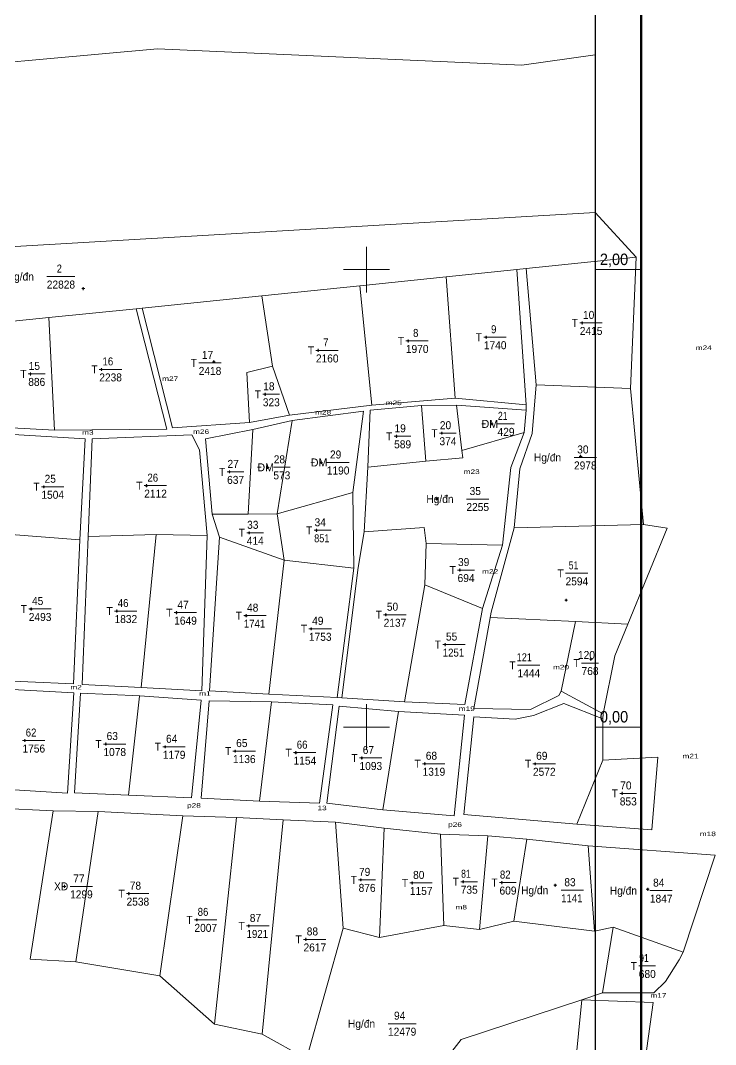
# Model space of a CAD drawing. Header units: metres. Extents: x 397130 to 398756, y 49558 to 50792.
# Drawn here: x 398448.7 to 398752.5, y 49861.2 to 50308.9 of the extents above; entities that cross this region are included whole.
import ezdxf
from ezdxf.enums import TextEntityAlignment as Align

# ---------------------------------------------------------------- set-up
doc = ezdxf.new("R2010")
doc.units = ezdxf.units.M
doc.header["$LTSCALE"] = 1.4
for name, color, linetype, lineweight in [('11', 7, 'Continuous', 13), ('22', 7, 'Continuous', 13), ('62', 7, 'Continuous', 13), ('63', 7, 'Continuous', 13)]:
    doc.layers.add(name, color=color, linetype=linetype, lineweight=lineweight)
doc.layers.add('50', color=7, linetype='Continuous')

msp = doc.modelspace()

# ---------------------------------------------------------------- hatches: boundary and pattern name
at = {"layer": '11'}
for points in [[(398476.275, 50191.71, 1), (398476.125, 50191.71, 1)], [(398694.285, 50176.69, 1), (398694.135, 50176.69, 1)], [(398618.265, 50168.82, 1), (398618.115, 50168.82, 1)], [(398652.345, 50170.43, 1), (398652.195, 50170.43, 1)], [(398578.935, 50164.67, 1), (398578.785, 50164.67, 1)], [(398533.295, 50159.71, 1), (398533.145, 50159.71, 1)], [(398453.215, 50154.4, 1), (398453.065, 50154.4, 1)], [(398484.255, 50156.36, 1), (398484.105, 50156.36, 1)], [(398555.745, 50145.49, 1), (398555.595, 50145.49, 1)], [(398654.845, 50132.57, 1), (398654.695, 50132.57, 1)], [(398613.125, 50127.11, 1), (398612.975, 50127.11, 1)], [(398632.945, 50128.46, 1), (398632.795, 50128.46, 1)], [(398693.655, 50118.36, 1), (398693.505, 50118.36, 1)], [(398556.835, 50113.55, 1), (398556.685, 50113.55, 1)], [(398580.185, 50115.67, 1), (398580.035, 50115.67, 1)], [(398540.125, 50111.56, 1), (398539.975, 50111.56, 1)], [(398458.945, 50105.04, 1), (398458.795, 50105.04, 1)], [(398503.885, 50105.53, 1), (398503.735, 50105.53, 1)], [(398630.735, 50099.69, 1), (398630.585, 50099.69, 1)], [(398578.185, 50086.02, 1), (398578.035, 50086.02, 1)], [(398548.705, 50084.92, 1), (398548.555, 50084.92, 1)], [(398640.875, 50068.64, 1), (398640.725, 50068.64, 1)], [(398687.325, 50055.5, 1), (398687.175, 50055.5, 1)], [(398453.425, 50051.61, 1), (398453.275, 50051.61, 1)], [(398490.915, 50050.71, 1), (398490.765, 50050.71, 1)], [(398517.005, 50050.01, 1), (398516.855, 50050.01, 1)], [(398547.425, 50048.69, 1), (398547.275, 50048.69, 1)], [(398608.555, 50049.1, 1), (398608.405, 50049.1, 1)], [(398575.895, 50042.94, 1), (398575.745, 50042.94, 1)], [(398634.385, 50036.04, 1), (398634.235, 50036.04, 1)], [(398698.175, 50029.63, 1), (398698.025, 50029.63, 1)], [(398450.695, 49994.09, 1), (398450.545, 49994.09, 1)], [(398486.055, 49992.56, 1), (398485.905, 49992.56, 1)], [(398512.015, 49991.36, 1), (398511.865, 49991.36, 1)], [(398542.695, 49989.48, 1), (398542.545, 49989.48, 1)], [(398569.175, 49988.79, 1), (398569.025, 49988.79, 1)], [(398597.995, 49986.47, 1), (398597.845, 49986.47, 1)], [(398625.565, 49983.95, 1), (398625.415, 49983.95, 1)], [(398673.805, 49983.92, 1), (398673.655, 49983.92, 1)], [(398711.785, 49970.97, 1), (398711.635, 49970.97, 1)], [(398597.605, 49933.16, 1), (398597.455, 49933.16, 1)], [(398467.995, 49930.32, 1), (398467.845, 49930.32, 1)], [(398620.015, 49931.83, 1), (398619.865, 49931.83, 1)], [(398642.255, 49932.36, 1), (398642.105, 49932.36, 1)], [(398659.195, 49931.99, 1), (398659.045, 49931.99, 1)], [(398682.585, 49930.81, 1), (398682.435, 49930.81, 1)], [(398722.965, 49929.05, 1), (398722.815, 49929.05, 1)], [(398496.165, 49927.16, 1), (398496.015, 49927.16, 1)], [(398525.845, 49915.69, 1), (398525.695, 49915.69, 1)], [(398548.645, 49913.03, 1), (398548.495, 49913.03, 1)], [(398573.525, 49907.13, 1), (398573.375, 49907.13, 1)], [(398720.085, 49895.52, 1), (398719.935, 49895.52, 1)]]:
    msp.add_hatch(color=256, dxfattribs=at).paths.add_polyline_path(points)

# ---------------------------------------------------------------- linework, layer by layer
for p, q in [((398475.89, 50191.71), (398475.58, 50191.71)), ((398476.2, 50192.34), (398476.2, 50192.02)), ((398476.2, 50191.4), (398476.2, 50191.08)), ((398476.82, 50191.71), (398476.51, 50191.71)), ((398693.9, 50176.69), (398693.58, 50176.69)), ((398694.21, 50177.32), (398694.21, 50177)), ((398694.21, 50176.38), (398694.21, 50176.06)), ((398694.84, 50176.69), (398694.52, 50176.69)), ((398652.27, 50171.06), (398652.27, 50170.74)), ((398617.88, 50168.82), (398617.56, 50168.82)), ((398618.19, 50169.44), (398618.19, 50169.13)), ((398618.19, 50168.51), (398618.19, 50168.2)), ((398618.82, 50168.82), (398618.5, 50168.82)), ((398651.96, 50170.43), (398651.64, 50170.43)), ((398652.27, 50170.12), (398652.27, 50169.8)), ((398652.9, 50170.43), (398652.58, 50170.43)), ((398578.55, 50164.67), (398578.24, 50164.67)), ((398578.86, 50165.3), (398578.86, 50164.98)), ((398578.86, 50164.36), (398578.86, 50164.04)), ((398579.48, 50164.67), (398579.17, 50164.67)), ((398532.91, 50159.71), (398532.6, 50159.71)), ((398533.22, 50160.34), (398533.22, 50160.02)), ((398533.22, 50159.4), (398533.22, 50159.08)), ((398533.84, 50159.71), (398533.53, 50159.71)), ((398452.83, 50154.4), (398452.52, 50154.4)), ((398453.14, 50155.02), (398453.14, 50154.71)), ((398453.14, 50154.09), (398453.14, 50153.78)), ((398453.76, 50154.4), (398453.45, 50154.4)), ((398483.87, 50156.36), (398483.56, 50156.36)), ((398484.18, 50156.98), (398484.18, 50156.67)), ((398484.18, 50156.05), (398484.18, 50155.74)), ((398484.8, 50156.36), (398484.49, 50156.36)), ((398555.36, 50145.49), (398555.04, 50145.49)), ((398555.67, 50146.12), (398555.67, 50145.8)), ((398555.67, 50145.18), (398555.67, 50144.86)), ((398556.3, 50145.49), (398555.98, 50145.49)), ((398654.46, 50132.57), (398654.14, 50132.57)), ((398654.77, 50133.2), (398654.77, 50132.88)), ((398654.77, 50132.26), (398654.77, 50131.94)), ((398655.4, 50132.57), (398655.08, 50132.57)), ((398612.74, 50127.11), (398612.42, 50127.11)), ((398613.05, 50127.74), (398613.05, 50127.42)), ((398613.05, 50126.8), (398613.05, 50126.48)), ((398613.68, 50127.11), (398613.36, 50127.11)), ((398632.56, 50128.46), (398632.24, 50128.46)), ((398632.87, 50129.08), (398632.87, 50128.77)), ((398632.87, 50128.15), (398632.87, 50127.84)), ((398633.5, 50128.46), (398633.18, 50128.46)), ((398693.27, 50118.36), (398692.96, 50118.36)), ((398693.58, 50118.98), (398693.58, 50118.67)), ((398693.58, 50118.05), (398693.58, 50117.74)), ((398694.2, 50118.36), (398693.89, 50118.36)), ((398556.45, 50113.55), (398556.14, 50113.55)), ((398556.76, 50114.18), (398556.76, 50113.86)), ((398556.76, 50113.24), (398556.76, 50112.92)), ((398557.38, 50113.55), (398557.07, 50113.55)), ((398579.8, 50115.67), (398579.48, 50115.67)), ((398580.11, 50116.3), (398580.11, 50115.98)), ((398580.11, 50115.36), (398580.11, 50115.04)), ((398580.74, 50115.67), (398580.42, 50115.67)), ((398539.74, 50111.56), (398539.42, 50111.56)), ((398540.05, 50112.18), (398540.05, 50111.87)), ((398540.05, 50111.25), (398540.05, 50110.94)), ((398540.68, 50111.56), (398540.36, 50111.56)), ((398458.56, 50105.04), (398458.24, 50105.04)), ((398458.87, 50105.66), (398458.87, 50105.35)), ((398458.87, 50104.73), (398458.87, 50104.42)), ((398459.5, 50105.04), (398459.18, 50105.04)), ((398503.5, 50105.53), (398503.18, 50105.53)), ((398503.81, 50106.16), (398503.81, 50105.84)), ((398503.81, 50105.22), (398503.81, 50104.9)), ((398504.44, 50105.53), (398504.12, 50105.53)), ((398630.35, 50099.69), (398630.04, 50099.69)), ((398630.66, 50100.32), (398630.66, 50100)), ((398630.66, 50099.38), (398630.66, 50099.06)), ((398631.28, 50099.69), (398630.97, 50099.69)), ((398548.63, 50085.54), (398548.63, 50085.23)), ((398577.8, 50086.02), (398577.48, 50086.02)), ((398578.11, 50086.64), (398578.11, 50086.33)), ((398578.11, 50085.71), (398578.11, 50085.4)), ((398578.74, 50086.02), (398578.42, 50086.02)), ((398548.32, 50084.92), (398548, 50084.92)), ((398548.63, 50084.61), (398548.63, 50084.3)), ((398549.26, 50084.92), (398548.94, 50084.92)), ((398640.49, 50068.64), (398640.18, 50068.64)), ((398640.8, 50069.26), (398640.8, 50068.95)), ((398640.8, 50068.33), (398640.8, 50068.02)), ((398641.42, 50068.64), (398641.11, 50068.64)), ((398686.94, 50055.5), (398686.62, 50055.5)), ((398687.25, 50056.12), (398687.25, 50055.81)), ((398687.25, 50055.19), (398687.25, 50054.88)), ((398687.88, 50055.5), (398687.56, 50055.5)), ((398453.04, 50051.61), (398452.72, 50051.61)), ((398453.35, 50052.24), (398453.35, 50051.92)), ((398453.35, 50051.3), (398453.35, 50050.98)), ((398453.98, 50051.61), (398453.66, 50051.61)), ((398490.53, 50050.71), (398490.22, 50050.71)), ((398490.84, 50051.34), (398490.84, 50051.02)), ((398490.84, 50050.4), (398490.84, 50050.08)), ((398491.46, 50050.71), (398491.15, 50050.71)), ((398516.62, 50050.01), (398516.3, 50050.01)), ((398516.93, 50050.64), (398516.93, 50050.32)), ((398516.93, 50049.7), (398516.93, 50049.38)), ((398517.56, 50050.01), (398517.24, 50050.01)), ((398608.48, 50049.72), (398608.48, 50049.41)), ((398547.04, 50048.69), (398546.72, 50048.69)), ((398547.35, 50049.32), (398547.35, 50049)), ((398547.35, 50048.38), (398547.35, 50048.06)), ((398547.98, 50048.69), (398547.66, 50048.69)), ((398608.17, 50049.1), (398607.86, 50049.1)), ((398608.48, 50048.79), (398608.48, 50048.48)), ((398609.1, 50049.1), (398608.79, 50049.1)), ((398575.51, 50042.94), (398575.2, 50042.94)), ((398575.82, 50043.56), (398575.82, 50043.25)), ((398575.82, 50042.63), (398575.82, 50042.32)), ((398576.44, 50042.94), (398576.13, 50042.94)), ((398634.31, 50036.66), (398634.31, 50036.35)), ((398634, 50036.04), (398633.68, 50036.04)), ((398634.31, 50035.73), (398634.31, 50035.42)), ((398634.94, 50036.04), (398634.62, 50036.04)), ((398697.79, 50029.63), (398697.48, 50029.63)), ((398698.1, 50030.26), (398698.1, 50029.94)), ((398698.1, 50029.32), (398698.1, 50029)), ((398698.72, 50029.63), (398698.41, 50029.63)), ((398450.31, 49994.09), (398450, 49994.09)), ((398450.62, 49994.72), (398450.62, 49994.4)), ((398450.62, 49993.78), (398450.62, 49993.46)), ((398451.24, 49994.09), (398450.93, 49994.09)), ((398485.67, 49992.56), (398485.36, 49992.56)), ((398485.98, 49993.18), (398485.98, 49992.87)), ((398485.98, 49992.25), (398485.98, 49991.94)), ((398486.6, 49992.56), (398486.29, 49992.56)), ((398511.94, 49991.98), (398511.94, 49991.67)), ((398511.63, 49991.36), (398511.32, 49991.36)), ((398511.94, 49991.05), (398511.94, 49990.74)), ((398512.56, 49991.36), (398512.25, 49991.36)), ((398542.31, 49989.48), (398542, 49989.48)), ((398542.62, 49990.1), (398542.62, 49989.79)), ((398542.62, 49989.17), (398542.62, 49988.86)), ((398543.24, 49989.48), (398542.93, 49989.48)), ((398568.79, 49988.79), (398568.48, 49988.79)), ((398569.1, 49989.42), (398569.1, 49989.1)), ((398569.1, 49988.48), (398569.1, 49988.16)), ((398569.72, 49988.79), (398569.41, 49988.79)), ((398597.92, 49987.1), (398597.92, 49986.78)), ((398597.61, 49986.47), (398597.3, 49986.47)), ((398597.92, 49986.16), (398597.92, 49985.84)), ((398598.54, 49986.47), (398598.23, 49986.47)), ((398625.18, 49983.95), (398624.86, 49983.95)), ((398625.49, 49984.58), (398625.49, 49984.26)), ((398625.49, 49983.64), (398625.49, 49983.32)), ((398626.12, 49983.95), (398625.8, 49983.95)), ((398673.42, 49983.92), (398673.1, 49983.92)), ((398673.73, 49984.54), (398673.73, 49984.23)), ((398673.73, 49983.61), (398673.73, 49983.3)), ((398674.36, 49983.92), (398674.04, 49983.92)), ((398711.4, 49970.97), (398711.08, 49970.97)), ((398711.71, 49971.6), (398711.71, 49971.28)), ((398711.71, 49970.66), (398711.71, 49970.34)), ((398712.34, 49970.97), (398712.02, 49970.97)), ((398597.53, 49933.78), (398597.53, 49933.47)), ((398467.61, 49930.32), (398467.3, 49930.32)), ((398467.92, 49930.94), (398467.92, 49930.63)), ((398467.92, 49930.01), (398467.92, 49929.7)), ((398468.54, 49930.32), (398468.23, 49930.32)), ((398597.22, 49933.16), (398596.9, 49933.16)), ((398597.53, 49932.85), (398597.53, 49932.54)), ((398598.16, 49933.16), (398597.84, 49933.16)), ((398619.63, 49931.83), (398619.32, 49931.83)), ((398619.94, 49932.46), (398619.94, 49932.14)), ((398619.94, 49931.52), (398619.94, 49931.2)), ((398620.56, 49931.83), (398620.25, 49931.83)), ((398641.87, 49932.36), (398641.56, 49932.36)), ((398642.18, 49932.98), (398642.18, 49932.67)), ((398642.18, 49932.05), (398642.18, 49931.74)), ((398642.8, 49932.36), (398642.49, 49932.36)), ((398658.81, 49931.99), (398658.5, 49931.99)), ((398659.12, 49932.62), (398659.12, 49932.3)), ((398659.12, 49931.68), (398659.12, 49931.36)), ((398659.74, 49931.99), (398659.43, 49931.99)), ((398682.2, 49930.81), (398681.88, 49930.81)), ((398682.51, 49931.44), (398682.51, 49931.12)), ((398682.51, 49930.5), (398682.51, 49930.18)), ((398683.14, 49930.81), (398682.82, 49930.81)), ((398722.58, 49929.05), (398722.26, 49929.05)), ((398722.89, 49929.68), (398722.89, 49929.36)), ((398723.52, 49929.05), (398723.2, 49929.05)), ((398495.78, 49927.16), (398495.46, 49927.16)), ((398496.09, 49927.78), (398496.09, 49927.47)), ((398496.09, 49926.85), (398496.09, 49926.54)), ((398496.72, 49927.16), (398496.4, 49927.16)), ((398722.89, 49928.74), (398722.89, 49928.42)), ((398525.46, 49915.69), (398525.14, 49915.69)), ((398525.77, 49916.32), (398525.77, 49916)), ((398525.77, 49915.38), (398525.77, 49915.06)), ((398526.4, 49915.69), (398526.08, 49915.69)), ((398548.26, 49913.03), (398547.94, 49913.03)), ((398548.57, 49913.66), (398548.57, 49913.34)), ((398548.57, 49912.72), (398548.57, 49912.4)), ((398549.2, 49913.03), (398548.88, 49913.03)), ((398573.14, 49907.13), (398572.82, 49907.13)), ((398573.45, 49907.76), (398573.45, 49907.44)), ((398573.45, 49906.82), (398573.45, 49906.5)), ((398574.08, 49907.13), (398573.76, 49907.13)), ((398719.7, 49895.52), (398719.38, 49895.52)), ((398720.01, 49896.14), (398720.01, 49895.83)), ((398720.01, 49895.21), (398720.01, 49894.9)), ((398720.64, 49895.52), (398720.32, 49895.52))]:
    msp.add_line(p, q, dxfattribs=at)
for points in [[(398476.2, 50192.02), (398475.89, 50191.71), (398476.2, 50191.4), (398476.51, 50191.71)], [(398694.21, 50177), (398693.9, 50176.69), (398694.21, 50176.38), (398694.52, 50176.69)], [(398652.27, 50170.74), (398651.96, 50170.43), (398652.27, 50170.12), (398652.58, 50170.43)], [(398618.19, 50169.13), (398617.88, 50168.82), (398618.19, 50168.51), (398618.5, 50168.82)], [(398578.86, 50164.98), (398578.55, 50164.67), (398578.86, 50164.36), (398579.17, 50164.67)], [(398533.22, 50160.02), (398532.91, 50159.71), (398533.22, 50159.4), (398533.53, 50159.71)], [(398453.14, 50154.71), (398452.83, 50154.4), (398453.14, 50154.09), (398453.45, 50154.4)], [(398484.18, 50156.67), (398483.87, 50156.36), (398484.18, 50156.05), (398484.49, 50156.36)], [(398555.67, 50145.8), (398555.36, 50145.49), (398555.67, 50145.18), (398555.98, 50145.49)], [(398654.77, 50132.88), (398654.46, 50132.57), (398654.77, 50132.26), (398655.08, 50132.57)], [(398613.05, 50127.42), (398612.74, 50127.11), (398613.05, 50126.8), (398613.36, 50127.11)], [(398632.87, 50128.77), (398632.56, 50128.46), (398632.87, 50128.15), (398633.18, 50128.46)], [(398693.58, 50118.67), (398693.27, 50118.36), (398693.58, 50118.05), (398693.89, 50118.36)], [(398556.76, 50113.86), (398556.45, 50113.55), (398556.76, 50113.24), (398557.07, 50113.55)], [(398580.11, 50115.98), (398579.8, 50115.67), (398580.11, 50115.36), (398580.42, 50115.67)], [(398540.05, 50111.87), (398539.74, 50111.56), (398540.05, 50111.25), (398540.36, 50111.56)], [(398458.87, 50105.35), (398458.56, 50105.04), (398458.87, 50104.73), (398459.18, 50105.04)], [(398503.81, 50105.84), (398503.5, 50105.53), (398503.81, 50105.22), (398504.12, 50105.53)], [(398630.66, 50100), (398630.35, 50099.69), (398630.66, 50099.38), (398630.97, 50099.69)], [(398578.11, 50086.33), (398577.8, 50086.02), (398578.11, 50085.71), (398578.42, 50086.02)], [(398548.63, 50085.23), (398548.32, 50084.92), (398548.63, 50084.61), (398548.94, 50084.92)], [(398640.8, 50068.95), (398640.49, 50068.64), (398640.8, 50068.33), (398641.11, 50068.64)], [(398687.25, 50055.81), (398686.94, 50055.5), (398687.25, 50055.19), (398687.56, 50055.5)], [(398453.35, 50051.92), (398453.04, 50051.61), (398453.35, 50051.3), (398453.66, 50051.61)], [(398490.84, 50051.02), (398490.53, 50050.71), (398490.84, 50050.4), (398491.15, 50050.71)], [(398516.93, 50050.32), (398516.62, 50050.01), (398516.93, 50049.7), (398517.24, 50050.01)], [(398547.35, 50049), (398547.04, 50048.69), (398547.35, 50048.38), (398547.66, 50048.69)], [(398608.48, 50049.41), (398608.17, 50049.1), (398608.48, 50048.79), (398608.79, 50049.1)], [(398575.82, 50043.25), (398575.51, 50042.94), (398575.82, 50042.63), (398576.13, 50042.94)], [(398634.31, 50036.35), (398634, 50036.04), (398634.31, 50035.73), (398634.62, 50036.04)], [(398698.1, 50029.94), (398697.79, 50029.63), (398698.1, 50029.32), (398698.41, 50029.63)], [(398450.62, 49994.4), (398450.31, 49994.09), (398450.62, 49993.78), (398450.93, 49994.09)], [(398485.98, 49992.87), (398485.67, 49992.56), (398485.98, 49992.25), (398486.29, 49992.56)], [(398511.94, 49991.67), (398511.63, 49991.36), (398511.94, 49991.05), (398512.25, 49991.36)], [(398542.62, 49989.79), (398542.31, 49989.48), (398542.62, 49989.17), (398542.93, 49989.48)], [(398569.1, 49989.1), (398568.79, 49988.79), (398569.1, 49988.48), (398569.41, 49988.79)], [(398597.92, 49986.78), (398597.61, 49986.47), (398597.92, 49986.16), (398598.23, 49986.47)], [(398625.49, 49984.26), (398625.18, 49983.95), (398625.49, 49983.64), (398625.8, 49983.95)], [(398673.73, 49984.23), (398673.42, 49983.92), (398673.73, 49983.61), (398674.04, 49983.92)], [(398711.71, 49971.28), (398711.4, 49970.97), (398711.71, 49970.66), (398712.02, 49970.97)], [(398597.53, 49933.47), (398597.22, 49933.16), (398597.53, 49932.85), (398597.84, 49933.16)], [(398467.92, 49930.63), (398467.61, 49930.32), (398467.92, 49930.01), (398468.23, 49930.32)], [(398619.94, 49932.14), (398619.63, 49931.83), (398619.94, 49931.52), (398620.25, 49931.83)], [(398642.18, 49932.67), (398641.87, 49932.36), (398642.18, 49932.05), (398642.49, 49932.36)], [(398659.12, 49932.3), (398658.81, 49931.99), (398659.12, 49931.68), (398659.43, 49931.99)], [(398682.51, 49931.12), (398682.2, 49930.81), (398682.51, 49930.5), (398682.82, 49930.81)], [(398722.89, 49929.36), (398722.58, 49929.05), (398722.89, 49928.74), (398723.2, 49929.05)], [(398496.09, 49927.47), (398495.78, 49927.16), (398496.09, 49926.85), (398496.4, 49927.16)], [(398525.77, 49916), (398525.46, 49915.69), (398525.77, 49915.38), (398526.08, 49915.69)], [(398548.57, 49913.34), (398548.26, 49913.03), (398548.57, 49912.72), (398548.88, 49913.03)], [(398573.45, 49907.44), (398573.14, 49907.13), (398573.45, 49906.82), (398573.76, 49907.13)], [(398720.01, 49895.83), (398719.7, 49895.52), (398720.01, 49895.21), (398720.32, 49895.52)]]:
    msp.add_lwpolyline(points, close=True, dxfattribs=at)
for centre in [(398476.2, 50191.71), (398694.21, 50176.69), (398618.19, 50168.82), (398652.27, 50170.43), (398578.86, 50164.67), (398533.22, 50159.71), (398453.14, 50154.4), (398484.18, 50156.36), (398555.67, 50145.49), (398654.77, 50132.57), (398613.05, 50127.11), (398632.87, 50128.46), (398693.58, 50118.36), (398556.76, 50113.55), (398580.11, 50115.67), (398540.05, 50111.56), (398458.87, 50105.04), (398503.81, 50105.53), (398630.66, 50099.69), (398578.11, 50086.02), (398548.63, 50084.92), (398640.8, 50068.64), (398687.25, 50055.5), (398453.35, 50051.61), (398490.84, 50050.71), (398516.93, 50050.01), (398547.35, 50048.69), (398608.48, 50049.1), (398575.82, 50042.94), (398634.31, 50036.04), (398698.1, 50029.63), (398450.62, 49994.09), (398485.98, 49992.56), (398511.94, 49991.36), (398542.62, 49989.48), (398569.1, 49988.79), (398597.92, 49986.47), (398625.49, 49983.95), (398673.73, 49983.92), (398711.71, 49970.97), (398597.53, 49933.16), (398467.92, 49930.32), (398619.94, 49931.83), (398642.18, 49932.36), (398659.12, 49931.99), (398682.51, 49930.81), (398722.89, 49929.05), (398496.09, 49927.16), (398525.77, 49915.69), (398548.57, 49913.03), (398573.45, 49907.13), (398720.01, 49895.52)]:
    msp.add_circle(centre, 0.075, dxfattribs=at)
at = {"layer": '22'}
for p, q in [((398384.63, 50206.57), (398700, 50224.95)), ((398700, 50224.95), (398717.84, 50205.4)), ((398674.19, 50149.59), (398669.81, 50200.46)), ((398602.28, 50140.78), (398597.08, 50192.98)), ((398638.75, 50143.75), (398634.84, 50196.86)), ((398501.92, 50183.19), (398554.23, 50188.57)), ((398463.66, 50129.81), (398461.18, 50179)), ((398566.33, 50136.37), (398558.88, 50157.79)), ((398715.32, 50147.98), (398674.19, 50149.59)), ((398641.69, 50120.85), (398639.36, 50140.69)), ((398669.85, 50140.84), (398669.79, 50138.56)), ((398550.26, 50130.1), (398567.45, 50133.99)), ((398550.26, 50130.1), (398548.22, 50093.12)), ((398641.69, 50120.85), (398668.88, 50128.74)), ((398600.52, 50113.69), (398598.93, 50085.31)), ((398560.93, 50093.2), (398593.95, 50102.55)), ((398594.48, 50069.51), (398593.95, 50102.55)), ((398535.69, 50083.01), (398532.51, 50093.03)), ((398501.52, 50017.26), (398508.01, 50084.16)), ((398594.48, 50069.51), (398564.01, 50072.97)), ((398594.48, 50069.51), (398587.17, 50012.93)), ((398625.45, 50062.25), (398616.54, 50010.95)), ((398685.03, 50015.63), (398691.35, 50046.12)), ((398553.16, 49967.53), (398558.47, 50010.95)), ((398607.15, 49963.82), (398613.94, 50006.74)), ((398703.49, 50005.82), (398703.32, 50003.64)), ((398703.32, 50003.64), (398703.35, 49985.46)), ((398691.87, 49957.59), (398703.35, 49985.46)), ((398360.4, 49968.37), (398463.08, 49963.32)), ((398533.61, 49870.15), (398543.12, 49960.42)), ((398554.43, 49865.65), (398563.51, 49959.39)), ((398586.38, 49958.42), (398589.84, 49912.02)), ((398605.72, 49907.91), (398607.78, 49955.76)), ((398633.8, 49913.17), (398632.39, 49953.22)), ((398649.42, 49911.51), (398653, 49952.49)), ((398664.32, 49915.16), (398670.11, 49950.92)), ((398696.91, 49948.07), (398699.64, 49910.7)), ((398694.12, 49880.78), (398686.94, 49807.04))]:
    msp.add_line(p, q, dxfattribs=at)
for points in [[(398700, 50224.95), (398700, 50293.96), (398667.89, 50289.38), (398508.66, 50296.6), (398269.82, 50274.92), (398059.94, 50224.34), (397915.19, 50043.69), (397777.68, 49877.49), (397700, 49736.49), (397790.31, 49657.28)], [(398554.23, 50188.57), (398597.08, 50192.98), (398634.84, 50196.86), (398665.69, 50200.04), (398669.81, 50200.46), (398717.84, 50205.4), (398715.32, 50147.98)], [(398665.69, 50200.04), (398669.85, 50140.84), (398638.75, 50143.75)], [(398548.78, 50133.2), (398547.73, 50154.97), (398558.88, 50157.79), (398554.23, 50188.57)], [(398427, 50175.48), (398442.79, 50177.11), (398461.18, 50179), (398499.27, 50182.92), (398501.92, 50183.19)], [(398463.66, 50129.81), (398512.73, 50130.19), (398499.27, 50182.92)], [(398501.92, 50183.19), (398515.17, 50130.86), (398548.78, 50133.2)], [(398664.53, 50087.14), (398667.06, 50112.97), (398672.46, 50128.33), (398674.19, 50149.59)], [(398638.75, 50143.75), (398602.28, 50140.78), (398566.33, 50136.37), (398548.78, 50133.2)], [(398664.53, 50087.14), (398721.12, 50088.61), (398715.32, 50147.98)], [(398600.52, 50113.69), (398625.87, 50116.25), (398624.05, 50140.55)], [(398600.52, 50113.69), (398601.52, 50138.49), (398624.05, 50140.55)], [(398624.05, 50140.55), (398639.36, 50140.69), (398669.79, 50138.56), (398668.88, 50128.74)], [(398567.45, 50133.99), (398598.72, 50138.15), (398593.95, 50102.55)], [(398407.77, 50128.27), (398429.7, 50129.74), (398444.98, 50130.85), (398463.66, 50129.81)], [(398564.01, 50072.97), (398560.93, 50093.2), (398567.45, 50133.99)], [(398440.68, 50128.19), (398477.08, 50126.01), (398474.72, 50081.91)], [(398478.25, 50083.35), (398480.09, 50126), (398523.68, 50127.73), (398527.02, 50121.26), (398530.37, 50083.72)], [(398550.26, 50130.1), (398529.59, 50126.02), (398532.51, 50093.03)], [(398668.88, 50128.74), (398663.09, 50113.51), (398659.41, 50079.59)], [(398625.87, 50116.25), (398642.07, 50117.72), (398641.69, 50120.85)], [(398532.51, 50093.03), (398548.22, 50093.12), (398560.93, 50093.2)], [(398474.72, 50081.91), (398442.77, 50084.28), (398406.39, 50088), (398384.18, 50086.56)], [(398626.1, 50080.25), (398625.17, 50087.25), (398598.93, 50085.31)], [(398664.53, 50087.14), (398654.5, 50050.24), (398646.87, 50008.11), (398671.73, 50007.69), (398684.03, 50013.85), (398685.03, 50015.63), (398703.49, 50005.82)], [(398721.12, 50088.61), (398731.46, 50086.92), (398714.29, 50045.05)], [(398431.79, 50020.69), (398471.95, 50018.95), (398474.72, 50081.91)], [(398501.52, 50017.26), (398475.63, 50018.64), (398478.25, 50083.35)], [(398530.37, 50083.72), (398508.01, 50084.16), (398478.25, 50083.35)], [(398530.37, 50083.72), (398527.97, 50015.86), (398501.52, 50017.26)], [(398557.35, 50014.39), (398531.32, 50015.76), (398535.69, 50083.01)], [(398557.35, 50014.39), (398564.01, 50072.97), (398535.69, 50083.01)], [(398589.23, 50012.83), (398596.41, 50069.82), (398598.93, 50085.31)], [(398650.62, 50051.88), (398642.95, 50009.84), (398616.54, 50010.95)], [(398654.24, 50047.85), (398691.35, 50046.12), (398714.29, 50045.05)], [(398714.29, 50045.05), (398708.59, 50031.16), (398703.49, 50005.82)], [(398429.54, 49973.57), (398469.26, 49971.07), (398472.05, 50014.89), (398431.62, 50017.12)], [(398500.85, 50013.62), (398474.95, 50014.87), (398472.3, 49971.26), (398495.88, 49970.26)], [(398616.54, 50010.95), (398589.23, 50012.83), (398587.17, 50012.93), (398557.35, 50014.39)], [(398495.88, 49970.26), (398500.72, 50013.52), (398500.85, 50013.62)], [(398500.85, 50013.62), (398527.68, 50011.77), (398523.42, 49969.11), (398495.88, 49970.26)], [(398558.47, 50010.95), (398531.17, 50011.44), (398527.75, 49968.97), (398553.16, 49967.53)], [(398553.16, 49967.53), (398579.45, 49966.65), (398585.27, 50009.73), (398558.47, 50010.95)], [(398703.32, 50003.64), (398686.24, 50010.26), (398672.93, 50005.11), (398665.04, 50003.47), (398646.84, 50004.41), (398642.49, 49961.73), (398691.87, 49957.59)], [(398613.94, 50006.74), (398588.03, 50009.12), (398582.58, 49966.7), (398607.15, 49963.82)], [(398613.94, 50006.74), (398642.88, 50005.25), (398638.29, 49961.17), (398607.15, 49963.82)], [(398703.35, 49985.46), (398727.33, 49986.89), (398724.76, 49955.06), (398691.87, 49957.59)], [(398463.08, 49963.32), (398453.04, 49898.47), (398473, 49897.34)], [(398463.08, 49963.32), (398482.71, 49963.09), (398519.69, 49961.23), (398543.12, 49960.42), (398563.51, 49959.39), (398586.38, 49958.42), (398607.78, 49955.76), (398632.39, 49953.22), (398653, 49952.49), (398670.11, 49950.92), (398696.91, 49948.07)], [(398509.63, 49891.23), (398473, 49897.34), (398482.71, 49963.09)], [(398589.84, 49912.02), (398573.77, 49854.87), (398554.43, 49865.65), (398533.61, 49870.15), (398509.63, 49891.23), (398519.69, 49961.23)], [(398696.91, 49948.07), (398752.45, 49944.05), (398738.4, 49901.59)], [(398589.84, 49912.02), (398605.72, 49907.91), (398633.8, 49913.17), (398649.42, 49911.51), (398664.32, 49915.16), (398699.64, 49910.7), (398707.8, 49912.53)], [(398738.4, 49901.59), (398707.8, 49912.53), (398703.15, 49883.85), (398694.12, 49880.78)], [(398703.15, 49883.85), (398725.56, 49883.76), (398730.64, 49888.67), (398736.68, 49898.2), (398738.4, 49901.59)], [(398694.12, 49880.78), (398641.31, 49863.35), (398612.22, 49825.94)], [(398686.94, 49807.04), (398714.27, 49799.63), (398725.32, 49879.51), (398694.12, 49880.78)]]:
    msp.add_lwpolyline(points, dxfattribs=at)
msp.add_lwpolyline([(398650.62, 50051.88), (398659.41, 50079.59), (398626.1, 50080.25), (398625.45, 50062.25)], close=True, dxfattribs=at)
at = {"layer": '62'}
for p, q in [((398460.23, 50196.97), (398472.48, 50196.97)), ((398693.22, 50176.69), (398703.02, 50176.69)), ((398617.2, 50168.82), (398627, 50168.82)), ((398651.28, 50170.44), (398661.08, 50170.44)), ((398577.87, 50164.67), (398587.67, 50164.67)), ((398526.64, 50159.21), (398536.44, 50159.21)), ((398452.14, 50154.4), (398459.49, 50154.4)), ((398483.18, 50156.36), (398492.98, 50156.36)), ((398554.67, 50145.5), (398562.02, 50145.5)), ((398657.27, 50132.57), (398664.62, 50132.57)), ((398612.06, 50127.12), (398619.41, 50127.12)), ((398631.88, 50128.47), (398639.22, 50128.47)), ((398690.69, 50117.87), (398700.49, 50117.87)), ((398559.27, 50113.56), (398566.62, 50113.56)), ((398582.62, 50115.68), (398592.42, 50115.68)), ((398539.05, 50111.56), (398546.4, 50111.56)), ((398457.87, 50105.05), (398467.67, 50105.05)), ((398502.82, 50105.54), (398512.62, 50105.54)), ((398643.66, 50099.7), (398653.46, 50099.7)), ((398577.12, 50086.03), (398584.47, 50086.03)), ((398547.64, 50084.92), (398554.99, 50084.92)), ((398639.81, 50068.64), (398647.16, 50068.64)), ((398687, 50067.22), (398696.8, 50067.22)), ((398452.36, 50051.62), (398462.16, 50051.62)), ((398489.85, 50050.71), (398499.65, 50050.71)), ((398515.94, 50050.01), (398525.74, 50050.01)), ((398546.36, 50048.7), (398556.16, 50048.7)), ((398607.48, 50049.1), (398617.28, 50049.1)), ((398574.82, 50042.95), (398584.62, 50042.95)), ((398633.32, 50036.04), (398643.12, 50036.04)), ((398694, 50028), (398701.35, 50028)), ((398666, 50027), (398675.8, 50027)), ((398449.62, 49994.1), (398459.42, 49994.1)), ((398484.98, 49992.56), (398494.78, 49992.56)), ((398510.94, 49991.36), (398520.74, 49991.36)), ((398541.62, 49989.48), (398551.42, 49989.48)), ((398568.1, 49988.8), (398577.9, 49988.8)), ((398596.93, 49986.47), (398606.73, 49986.47)), ((398624.5, 49983.96), (398634.3, 49983.96)), ((398672.74, 49983.92), (398682.54, 49983.92)), ((398710.71, 49970.98), (398718.06, 49970.98)), ((398470.42, 49930.33), (398480.22, 49930.33)), ((398596.54, 49933.16), (398603.88, 49933.16)), ((398618.95, 49931.83), (398628.75, 49931.83)), ((398641.18, 49932.36), (398648.53, 49932.36)), ((398658.13, 49932), (398665.48, 49932)), ((398495.1, 49927.16), (398504.9, 49927.16)), ((398685.06, 49928.65), (398694.86, 49928.65)), ((398723.86, 49928.47), (398733.66, 49928.47)), ((398524.78, 49915.69), (398534.58, 49915.69)), ((398547.57, 49913.04), (398557.37, 49913.04)), ((398572.46, 49907.13), (398582.26, 49907.13)), ((398719.02, 49895.53), (398726.37, 49895.53)), ((398609.39, 49870.29), (398621.64, 49870.29))]:
    msp.add_line(p, q, dxfattribs=at)
at = {"layer": '63'}
for p, q in [((398600, 50190), (398600, 50210)), ((398590, 50200), (398610, 50200)), ((398700, 50200), (398720, 50200)), ((398600, 49990), (398600, 50010)), ((398590, 50000), (398610, 50000)), ((398700, 50000), (398720, 50000))]:
    msp.add_line(p, q, dxfattribs=at)
at = {"layer": '63', "lineweight": 53}
msp.add_lwpolyline([(397680, 49680), (397680, 50720), (398720, 50720), (398720, 49680)], close=True, dxfattribs=at)
at = {"layer": '63', "lineweight": 25}
msp.add_lwpolyline([(397700, 49700), (397700, 50700), (398700, 50700), (398700, 49700)], close=True, dxfattribs=at)

# ---------------------------------------------------------------- texts
at = {"layer": '50', "width": 1.35}
for s, p in [('m24  ', (398748.395, 50164.83)), ('m27  ', (398515.185, 50151.32)), ('m25  ', (398612.875, 50140.75)), ('m25  ', (398612.875, 50140.75)), ('m28  ', (398582.025, 50136.62)), ('m3  ', (398479.185, 50127.81)), ('m3  ', (398479.185, 50127.81)), ('m26  ', (398528.685, 50128.17)), ('m26  ', (398528.685, 50128.17)), ('m26  ', (398528.685, 50128.17)), ('m23  ', (398646.955, 50110.65)), ('m23  ', (398646.955, 50110.65)), ('m23  ', (398646.955, 50110.65)), ('m22  ', (398655.045, 50067.04)), ('m22  ', (398655.045, 50067.04)), ('m20  ', (398686.005, 50025.2)), ('m20  ', (398686.005, 50025.2)), ('m20  ', (398686.005, 50025.2)), ('m2  ', (398474.025, 50016.42)), ('m2  ', (398474.025, 50016.42)), ('m1  ', (398530.355, 50013.66)), ('m1  ', (398530.355, 50013.66)), ('m19  ', (398644.835, 50007.02)), ('m19  ', (398644.835, 50007.02)), ('m19  ', (398644.835, 50007.02)), ('m21  ', (398742.635, 49986.31)), ('p28  ', (398525.565, 49964.74)), ('p28  ', (398525.565, 49964.74)), ('p28  ', (398525.565, 49964.74)), ('13  ', (398581.565, 49963.62)), ('13  ', (398581.565, 49963.62)), ('p26  ', (398639.685, 49956.36)), ('p26  ', (398639.685, 49956.36)), ('p26  ', (398639.685, 49956.36)), ('p26  ', (398639.685, 49956.36)), ('p26  ', (398639.685, 49956.36)), ('m18  ', (398750.195, 49952.29)), ('m8  ', (398642.415, 49920.24)), ('m8  ', (398642.415, 49920.24)), ('m17  ', (398728.595, 49881.65)), ('m17  ', (398728.595, 49881.65))]:
    msp.add_text(s, height=2, dxfattribs=at).set_placement(p, align=Align.CENTER)
at = {"layer": '62'}
for s, width, p in [('2', 0.85, (398464.61, 50198.72)), ('Hg/đn', 0.95, (398442.73, 50195.22)), ('22828', 0.95, (398460.23, 50191.72)), ('10', 0.95, (398694.62, 50178.44)), ('9', 0.9, (398654.43, 50172.19)), ('T', 0.95, (398689.72, 50174.94)), ('T', 0.95, (398613.7, 50167.07)), ('8', 0.9, (398620.34, 50170.57)), ('T', 0.95, (398647.78, 50168.69)), ('2415', 0.95, (398693.22, 50171.44)), ('T', 0.95, (398574.37, 50162.92)), ('7', 0.9, (398581.02, 50166.42)), ('1970', 0.95, (398617.2, 50163.57)), ('1740', 0.95, (398651.28, 50165.19)), ('16', 0.9, (398484.58, 50158.12)), ('17', 0.95, (398528.04, 50160.96)), ('2160', 0.95, (398577.87, 50159.42)), ('15', 0.95, (398452.32, 50156.15)), ('T', 0.95, (398479.68, 50154.62)), ('T', 0.95, (398523.14, 50157.46)), ('2418', 0.95, (398526.64, 50153.96)), ('T', 0.95, (398448.64, 50152.65)), ('886', 0.95, (398452.14, 50149.15)), ('2238', 0.95, (398483.18, 50151.12)), ('18', 0.95, (398554.85, 50147.24)), ('T', 0.95, (398551.17, 50143.74)), ('323', 0.95, (398554.67, 50140.24)), ('21', 0.8, (398657.45, 50134.32)), ('19', 0.95, (398612.23, 50128.87)), ('20', 0.95, (398632.05, 50130.22)), ('429', 0.95, (398657.27, 50127.32)), ('T', 0.95, (398608.56, 50125.37)), ('T', 0.95, (398628.38, 50126.72)), ('374', 0.95, (398631.88, 50123.22)), ('589', 0.95, (398612.06, 50121.87)), ('30', 0.95, (398692.1, 50119.63)), ('27', 0.95, (398539.23, 50113.31)), ('28', 0.95, (398559.44, 50115.3)), ('29', 0.95, (398584.02, 50117.42)), ('Hg/đn', 0.95, (398673.19, 50116.13)), ('T', 0.95, (398535.55, 50109.81)), ('1190', 0.95, (398582.62, 50110.42)), ('2978', 0.95, (398690.69, 50112.63)), ('25', 0.95, (398459.27, 50106.8)), ('26', 0.9, (398504.22, 50107.29)), ('637', 0.95, (398539.05, 50106.31)), ('573', 0.95, (398559.27, 50108.3)), ('T', 0.95, (398454.37, 50103.3)), ('T', 0.95, (398499.32, 50103.79)), ('2112', 0.95, (398502.82, 50100.29)), ('35', 0.95, (398645.06, 50101.45)), ('1504', 0.95, (398457.87, 50099.8)), ('Hg/đn', 0.95, (398626.16, 50097.95)), ('2255', 0.95, (398643.66, 50094.45)), ('33', 0.95, (398547.81, 50086.67)), ('34', 0.95, (398577.29, 50087.78)), ('T', 0.95, (398544.14, 50083.17)), ('T', 0.95, (398573.62, 50084.28)), ('414', 0.95, (398547.64, 50079.67)), ('851', 0.85, (398577.12, 50080.78)), ('39', 0.95, (398639.98, 50070.39)), ('51', 0.8, (398688.4, 50068.96)), ('T', 0.95, (398636.31, 50066.89)), ('T', 0.95, (398683.5, 50065.46)), ('694', 0.95, (398639.81, 50063.39)), ('2594', 0.95, (398687, 50061.96)), ('45', 0.95, (398453.76, 50053.37)), ('46', 0.9, (398491.25, 50052.46)), ('47', 0.95, (398517.34, 50051.76)), ('50', 0.95, (398608.88, 50050.85)), ('T', 0.95, (398448.86, 50049.87)), ('2493', 0.95, (398452.36, 50046.37)), ('T', 0.95, (398486.35, 50048.96)), ('T', 0.95, (398512.44, 50048.26)), ('T', 0.95, (398542.86, 50046.95)), ('48', 0.95, (398547.76, 50050.45)), ('T', 0.95, (398603.98, 50047.35)), ('1832', 0.95, (398489.85, 50045.46)), ('1649', 0.95, (398515.94, 50044.76)), ('1741', 0.9, (398546.36, 50043.45)), ('49', 0.95, (398576.22, 50044.7)), ('2137', 0.95, (398607.48, 50043.85)), ('T', 0.95, (398571.32, 50041.2)), ('1753', 0.95, (398574.82, 50037.7)), ('55', 0.95, (398634.72, 50037.79)), ('T', 0.95, (398629.82, 50034.29)), ('1251', 0.9, (398633.32, 50030.79)), ('121', 0.85, (398665.65, 50028.75)), ('120', 0.95, (398692.42, 50029.75)), ('T', 0.95, (398662.5, 50025.25)), ('T', 0.95, (398690.5, 50026.25)), ('1444', 0.95, (398666, 50021.75)), ('768', 0.95, (398694, 50022.75)), ('62', 0.9, (398451.02, 49995.84)), ('63', 0.95, (398486.38, 49994.32)), ('64', 0.95, (398512.34, 49993.12)), ('1756', 0.95, (398449.62, 49988.84)), ('T', 0.95, (398481.48, 49990.82)), ('T', 0.95, (398507.44, 49989.62)), ('65', 0.95, (398543.02, 49991.24)), ('66', 0.9, (398569.5, 49990.55)), ('67', 0.95, (398598.33, 49988.22)), ('1078', 0.95, (398484.98, 49987.32)), ('1179', 0.95, (398510.94, 49986.12)), ('T', 0.95, (398538.12, 49987.74)), ('1136', 0.95, (398541.62, 49984.24)), ('T', 0.95, (398564.6, 49987.05)), ('1154', 0.95, (398568.1, 49983.55)), ('T', 0.95, (398593.43, 49984.72)), ('68', 0.95, (398625.9, 49985.7)), ('69', 0.95, (398674.14, 49985.68)), ('1093', 0.95, (398596.93, 49981.22)), ('T', 0.95, (398621, 49982.2)), ('T', 0.95, (398669.24, 49982.18)), ('1319', 0.95, (398624.5, 49978.7)), ('2572', 0.95, (398672.74, 49978.68)), ('70', 0.95, (398710.89, 49972.72)), ('T', 0.95, (398707.21, 49969.22)), ('853', 0.95, (398710.71, 49965.72)), ('79', 0.95, (398596.71, 49934.92)), ('77', 0.95, (398471.82, 49932.08)), ('T', 0.95, (398593.04, 49931.42)), ('T', 0.95, (398615.45, 49930.08)), ('80', 0.95, (398620.35, 49933.58)), ('T', 0.95, (398637.68, 49930.62)), ('81', 0.8, (398641.36, 49934.12)), ('T', 0.95, (398654.63, 49930.25)), ('82', 0.9, (398658.3, 49933.75)), ('83', 0.95, (398686.46, 49930.4)), ('84', 0.95, (398725.26, 49930.22)), ('XD', 0.95, (398463.42, 49928.58)), ('T', 0.95, (398491.6, 49925.41)), ('78', 0.95, (398496.5, 49928.91)), ('876', 0.95, (398596.54, 49927.92)), ('1157', 0.95, (398618.95, 49926.58)), ('735', 0.95, (398641.18, 49927.12)), ('609', 0.95, (398658.13, 49926.75)), ('Hg/đn', 0.95, (398667.56, 49926.9)), ('Hg/đn', 0.95, (398706.36, 49926.72)), ('1299', 0.95, (398470.42, 49925.08)), ('2538', 0.95, (398495.1, 49921.91)), ('1141', 0.9, (398685.06, 49923.4)), ('1847', 0.95, (398723.86, 49923.22)), ('86', 0.9, (398526.18, 49917.44)), ('T', 0.95, (398521.28, 49913.94)), ('87', 0.95, (398548.97, 49914.78)), ('2007', 0.95, (398524.78, 49910.44)), ('T', 0.95, (398544.07, 49911.28)), ('1921', 0.9, (398547.57, 49907.78)), ('88', 0.95, (398573.86, 49908.88)), ('T', 0.95, (398568.96, 49905.38)), ('2617', 0.95, (398572.46, 49901.88)), ('91', 0.8, (398719.19, 49897.28)), ('T', 0.95, (398715.52, 49893.78)), ('680', 0.95, (398719.02, 49890.28)), ('94', 0.95, (398612.01, 49872.04)), ('Hg/đn', 0.95, (398591.89, 49868.54)), ('12479', 0.95, (398609.39, 49865.04))]:
    msp.add_text(s, height=3.5, dxfattribs=dict(at, width=width)).set_placement(p)
for p in [(398650.27, 50130.82), (398575.62, 50113.92), (398552.27, 50111.8)]:
    msp.add_text('ĐM', height=3.5, dxfattribs=at).set_placement(p)
at = {"layer": '63', "width": 0.95}
for s, p in [('2,00', (398702, 50202)), ('0,00', (398702, 50002))]:
    msp.add_text(s, height=5, dxfattribs=at).set_placement(p)

doc.saveas('drawing.dxf')
